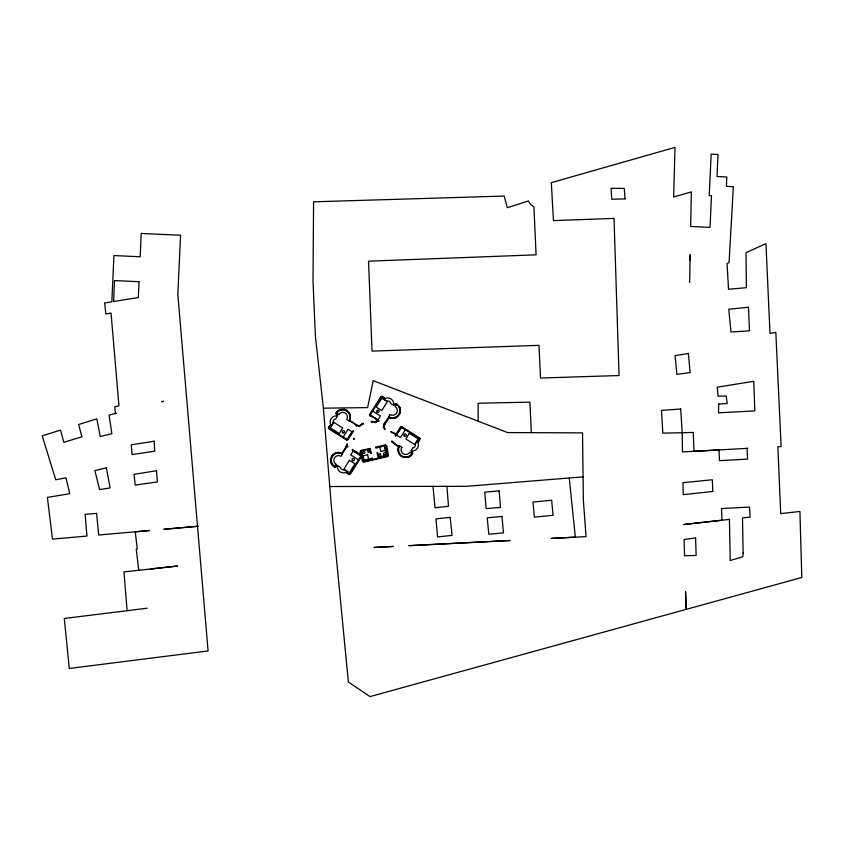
<?xml version="1.0" encoding="UTF-8"?>
<svg xmlns="http://www.w3.org/2000/svg" width="844" height="844" viewBox="0 0 844 844"><rect width="100%" height="100%" fill="white"/><g stroke="black" fill="none" stroke-linecap="round" stroke-linejoin="round"><path stroke-width="1.27" d="M690.065 260.226L690.16 254.666L689.654 282.423M391.764 441.233L391.627 441.876L398.505 446.719M420.164 438.901L418.54 441.908L417.97 441.644L419.289 438.458L401.48 427.37L395.498 436.2L395.308 434.744A4.146 4.146 0 0 0 392.302 432.888L390.783 431.664L394.127 432.814L395.847 434.417L400.309 427.328M397.914 449.23L398.505 446.729M330.7 459.263L331.133 463.071M356.706 425.798L356.949 425.724A4.167 4.167 0 0 1 358.89 426.347L359.671 426.368A16.732 16.732 0 0 1 363.458 423.783M391.795 441.19C391.7 439.471 396.458 446.761 399.106 445.822M399.339 446.402L399.296 446.508A7.29 7.29 0 0 0 402.356 456.193A7.29 7.29 0 0 0 412.115 453.471L411.418 453.028M330.743 458.988L331.344 457.026M328.432 427.475L328.516 428.509M369.598 414.689L369.714 415.607M385.001 424.258C382.374 425.861 385.94 429.005 384.927 429.596A16.732 16.732 0 0 0 383.313 427.518L383.334 426.737A4.167 4.167 0 0 0 383.967 424.806L383.651 424.49M350.344 419.151L350.292 414.815M349.184 420.46L349.237 420.333A7.29 7.29 0 0 0 346.167 410.669A7.29 7.29 0 0 0 336.408 413.391L337.125 413.855M350.197 419.658L349.827 420.555L356.221 424.564M400.014 413.36L400.489 409.804M400.003 413.37L397.819 416.525M356.601 426.114C356.273 425.977 352.686 421.525 349.405 421.04M331.354 457.005L332.125 455.676M337.252 414.499L336.629 415.501L336.651 414.288L335.828 413.771M411.25 452.384L411.883 451.361L411.872 452.574L412.695 453.091M328.495 427.328C333.264 422.485 327.641 426.695 329.287 428.446L347.095 439.502L353.024 430.662L353.552 430.999L348.076 439.724M369.693 414.415L380.771 396.712M335.849 413.096L336.587 412.051M412.537 453.977L412.737 453.122M345.977 446.877L342.02 453.186L338.328 452.384M335.279 465.93L334.868 466.595A7.29 7.29 0 0 1 332.146 456.847A7.29 7.29 0 0 1 341.799 453.787L341.883 453.808M376.308 422.338L375.612 422.696A16.732 16.732 0 0 0 371.075 422.032L371.423 421.409M350.429 474.075L361.348 456.636L362.487 461.499L363.564 462.195L388.029 456.456L388.419 455.412L386.784 445.843L386.193 445.621A15.878 15.878 0 0 1 385.792 446.455L387.586 456.003L363.616 461.562L360.947 452.226L359.934 452.226L360.916 454.737L352.465 449.451L352.138 449.989L360.968 455.971L349.912 473.716C347.654 474.877 344.109 470.213 349.268 474.644M388.694 417.21L383.535 424.437M412.537 453.988L410.205 456.372M345.987 446.856L347.264 443.838L347.084 446.286L348.023 446.666L346.546 447.151L342.189 453.829M385.096 424.099L389.137 417.674L390.276 418.128M332.135 455.665L332.779 454.874M400.394 427.201L400.953 426.8M395.783 405.025L396.29 404.255A7.29 7.29 0 0 1 399.012 414.014A7.29 7.29 0 0 1 389.358 417.073L389 417.02M336.935 411.65L338.982 410.089M333.158 454.505L335.068 453.196M397.397 416.852L396.089 417.664M361.401 424.237L359.291 425.861L356.252 424.585M381.066 396.427L381.604 396.216M361.401 424.237L363.173 423.224L363.447 423.783M410.195 456.382L409.54 456.773M338.993 410.078L340.164 409.572M409.53 456.783L404.002 457.49M396.079 417.674L395.382 417.97M335.079 453.186L337.8 452.416M395.361 417.98L394.633 418.213M340.174 409.572L344.51 409.372M394.623 418.213L393.874 418.371M393.863 418.371L390.287 418.128M147.109 608.229L64.292 618.462L69.282 668.469L208.088 650.946L177.81 294.187L180.595 235.244L141.233 233.461L140.178 256.766L113.94 255.563L111.841 301.793L104.656 302.943L105.859 313.968L111.049 313.082L118.93 405.753L114.678 406.913L115.459 413.476L116.303 413.265L109.055 415.1L111.893 433.732L100.246 436.506L96.828 418.877L78.619 424.543L81.931 436.823L63.817 442.288L60.568 430.113L42.2 435.831L55.736 479.751L65.916 477.862L69.809 493.719L47.391 497.39L52.486 539.105L86.964 536.067L85.128 514.344L96.575 513.395L98.716 535.012L149.536 530.528L135.251 531.815L137.245 548.927L136.243 549.033L138.764 570.28M150.253 569.025L177.472 566.039L123.962 571.905L127.117 610.697M329.74 486.524L466.553 486.313L583.067 476.871L582.539 432.888L507.592 432.571L373.196 380.676L367.625 407.599L323.389 408.169L315.466 336.904L314.728 321.522L312.997 280.693L313.578 201.821L504.184 196.051L507.328 207.698L528.428 200.977L530.37 204.237L533.936 206.907L536.088 254.825L368.522 261.176L372.035 351.125L539.031 345.354L540.498 378.049L619.063 375.527L614.021 218.406L553.464 220.611L551.311 182.663L675.01 147.394L673.639 196.99L691.331 191.904L690.687 226.487L710.015 227.374L711.481 195.734L709.224 195.629L711.165 154.167L717.991 154.484L716.989 176.523L726.811 176.997L726.389 186.334L733.362 186.703L729.058 262.589L727.064 263.592L728.541 289.249L746.381 287.677L746.012 252.672L765.951 243.642L769.992 333.391L775.826 332.441L781.122 446.539L777.873 446.698L780.7 513.627L799.912 511.453L801.8 577.475L369.988 696.606L348.372 682.015L331.312 505.577L323.389 408.169M401.238 426.737L401.807 426.811M347.074 440.135L346.599 440.009M371.423 421.409C377.848 423.002 380.233 419.489 370.062 416.008M396.311 403.548L394.211 404.487L395.15 405.088M344.531 409.372L346.895 410.363M403.991 457.49L401.406 456.361M334.868 467.323L336.978 466.373L335.923 465.73M382.248 396.3C387.217 400.742 383.165 396.047 381.288 397.081L370.189 414.953L379.019 420.871L378.692 421.409L377.838 420.871M401.839 426.821L419.573 437.888M396.363 403.58L399.824 407.293M346.567 439.988L328.865 428.91M334.794 467.281L333.718 466.584M346.905 410.374L349.3 412.695M419.584 437.899L420.09 438.542M401.396 456.351L399.518 454.589M333.306 466.247L332.42 465.318M332.251 465.107L331.133 463.082M399.36 454.367L398.948 453.724M349.3 412.705L350.281 414.805M398.938 453.713L398.59 453.038M399.834 407.304L400.457 409.53M398.484 452.785L397.893 449.757M569.257 477.968L575.344 537.164L586.053 536.647L583.373 500.534L583.067 476.871M432.972 486.366L435.019 507.729L448.502 506.305L446.93 486.418M531.319 432.677L529.895 402.134L478.105 403.242L478.158 421.188M353.552 438.954L354.185 439.249A16.047 16.047 0 0 1 354.185 438.31L353.552 438.943M376.266 422.316A4.167 4.167 0 0 1 377.732 420.903M718.624 404.023L718.518 412.843L754.831 410.901L753.776 381.298L717.305 387.174L717.991 396.152L726.23 396.047L727.169 403.548L718.624 404.023M372.637 458.904L363.458 461.183L361.042 451.065L360.282 450.591L370.136 448.417L371.392 453.471L370.78 453.608L369.735 449.061L361.654 450.918L363.859 460.539L372.457 458.07L372.637 458.936M375.791 447.246L375.97 448.111L384.558 445.643L386.774 455.264L378.692 457.121L377.648 452.574L377.036 452.711L378.27 457.743L387.407 455.686L385.18 445.505L385.645 444.746L375.802 447.183M139.028 281.696L138.342 297.521L113.571 301.508L114.52 280.588L139.028 281.696M743.131 553.073L742.868 556.745L730.218 560.521L729.427 519.376L683.672 524.525L721.979 520.221L721.504 508.563L749.525 507.044L750.105 517.066L742.498 517.91L743.131 553.073M337.484 465.455L337.473 465.477A6.14 6.14 0 0 0 347.274 471.617L344.415 469.791A3.144 3.144 0 0 1 340.364 467.259L337.484 465.455M393.684 405.384L390.793 403.601A3.144 3.144 0 0 0 386.742 401.069L383.883 399.244A6.14 6.14 0 0 1 393.684 405.384M333.211 422.949L331.407 425.83A6.14 6.14 0 0 1 337.526 416.008L335.754 418.888A3.144 3.144 0 0 0 333.211 422.949M333.823 422.369L330.342 427.929L339.235 433.499L342.717 427.929L333.823 422.369M348.076 429.269L343.065 437.276L347.063 439.787L352.075 431.78L348.076 429.269M336.049 464.316L334.519 466.753A7.607 7.607 0 0 1 332.103 456.266A7.607 7.607 0 0 1 342.59 453.861L341.06 456.309A4.726 4.726 0 0 0 334.551 457.807A4.726 4.726 0 0 0 336.049 464.316M372.404 410.912L369.904 414.921L377.912 419.932L380.412 415.923L372.404 410.912M381.762 398.199L376.192 407.093L381.752 410.574L387.322 401.67L381.762 398.199M353.246 450.928L350.745 454.937L358.753 459.948L361.253 455.939L353.246 450.928M349.405 460.286L343.835 469.18L349.395 472.661L354.965 463.767L349.405 460.286M390.097 414.552L388.567 416.999A7.607 7.607 0 0 0 399.054 414.583A7.607 7.607 0 0 0 396.638 404.097L395.108 406.544A4.726 4.726 0 0 1 396.606 413.054A4.726 4.726 0 0 1 390.097 414.552M401.449 427.075L396.437 435.082L400.446 437.593L405.458 429.585L401.449 427.075M409.277 433.373L405.795 438.933L414.699 444.493L418.17 438.933L409.277 433.373M412.769 447.974L410.986 450.854A6.14 6.14 0 0 0 417.126 441.053L415.311 443.912A3.144 3.144 0 0 1 412.769 447.964M106.333 467.892L94.887 470.625L99.613 489.573L110.163 487.937L106.333 467.892M384.379 445.801L379.779 446.856L380.834 451.456L385.444 450.401L384.379 445.801M369.123 449.683L367.488 450.063L368.016 452.363L369.651 451.983L369.123 449.683M367.583 454.726L362.983 455.781L364.049 460.381L368.649 459.326L367.583 454.726M380.412 453.819L378.777 454.199L379.304 456.498L380.939 456.119L380.412 453.819M162.903 401.459L161.647 401.712L163.588 401.322L162.903 401.459M688.387 353.436L675.063 355.641L676.899 374.325L690.118 372.594L688.387 353.436M156.499 470.73L134.038 474.349L135.198 485.11L157.395 481.903L156.499 470.73M154.188 441.233L131.263 444.799L131.991 454.568L154.716 451.202L154.188 441.233M695.583 537.955L684.083 539.474L684.558 555.742L696.152 555.479L695.583 537.955M712.79 491.461L683.197 494.658L682.986 482.694L712.325 479.751L712.79 491.461M450.126 517.383L435.958 518.902L437.582 536.911L452.12 535.381L450.126 517.383M748.48 307.248L728.752 309.242L730.999 332.019L749.472 330.816L748.48 307.248M551.628 500.27L532.944 502.064L534.41 517.119L553.094 515.336L551.628 500.27M501.927 516.433L487.231 517.805L488.803 534.231L503.499 532.859L501.927 516.433M197.96 526.255L164.084 529.241L197.96 526.255M499.142 490.934L484.762 492.136L486.133 508.615L500.513 507.413L499.142 490.934M680.675 409.013L661.464 410.374L662.835 433.151L693.272 432.466L694.011 451.308L747.847 448.322L747.067 448.375L747.531 459.125L719.457 460.655L719.035 449.947L682.458 451.941L682.247 432.993L680.675 409.013M509.85 540.519L408.981 545.667L509.85 540.519M393.293 546.458L374.187 547.45L393.293 546.458M575.344 537.164L551.28 538.398L575.344 537.164M625.045 198.878L611.773 199.247L611.088 188.328L624.254 188.381L625.045 198.878M401.818 447.267L399.37 445.737A7.607 7.607 0 0 0 401.786 456.224A7.607 7.607 0 0 0 412.273 453.819L409.825 452.278A4.726 4.726 0 0 1 403.316 453.777A4.726 4.726 0 0 1 401.818 447.267M338.697 414.583L336.25 413.054A7.607 7.607 0 0 1 346.736 410.638A7.607 7.607 0 0 1 349.152 421.124L346.705 419.595A4.726 4.726 0 0 0 345.207 413.085A4.726 4.726 0 0 0 338.697 414.583M686.077 608.851L685.56 591.697L686.077 608.851M404.434 436.095A1.203 1.203 0 0 0 406.312 435.177A1.203 1.203 0 0 0 404.571 434.006A1.203 1.203 0 0 0 404.434 436.095M377.236 412.262A1.203 1.203 0 0 0 379.114 411.344A1.203 1.203 0 0 0 377.384 410.184A1.203 1.203 0 0 0 377.236 412.262M342.738 432.772A1.203 1.203 0 0 0 344.616 431.854A1.203 1.203 0 0 0 342.886 430.693A1.203 1.203 0 0 0 342.738 432.772M352.57 460.592A1.203 1.203 0 0 0 354.448 459.674A1.203 1.203 0 0 0 352.708 458.514A1.203 1.203 0 0 0 352.57 460.592M363.142 453.217A1.15 1.15 0 0 0 364.946 452.342A1.15 1.15 0 0 0 363.279 451.223A1.15 1.15 0 0 0 363.142 453.217M383.988 454.884A1.15 1.15 0 0 0 385.792 453.998A1.15 1.15 0 0 0 384.125 452.89A1.15 1.15 0 0 0 383.988 454.884"/></g></svg>
